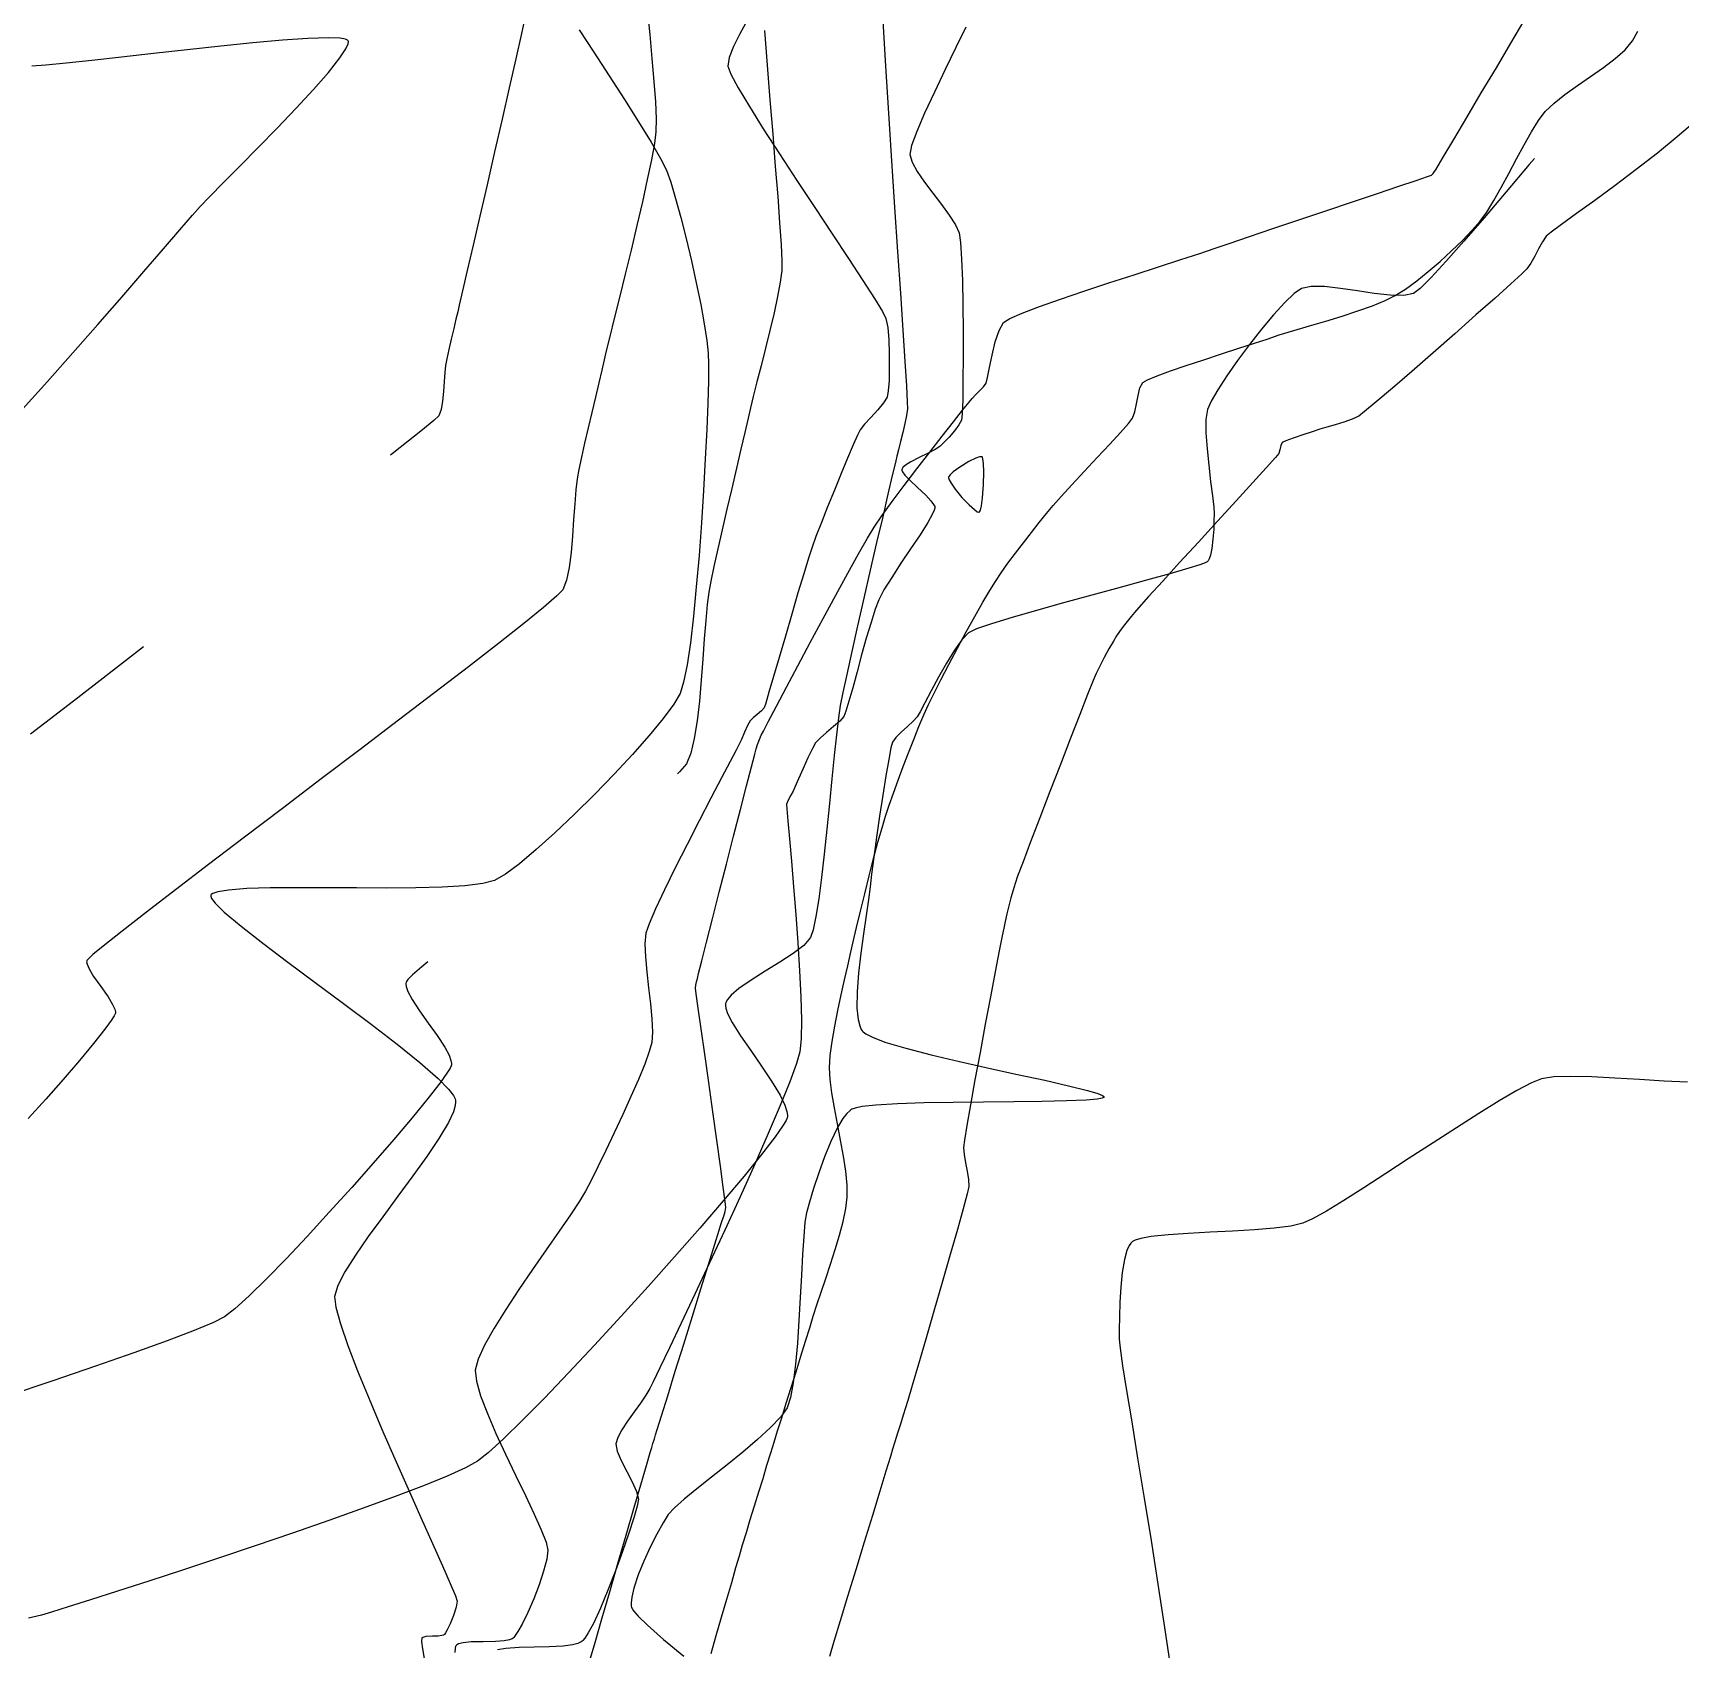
# Model space of a CAD drawing. Header units: metres. Extents: x 708868 to 711043, y 5411316 to 5413138.
# Drawn here: x 709140.5 to 709249.4, y 5411655.3 to 5411762.1 of the extents above; entities that cross this region are included whole.
import ezdxf

# ---------------------------------------------------------------- set-up
doc = ezdxf.new("R2010")
doc.units = ezdxf.units.M
for name, color, linetype in [('Rionegro 2010_Contours', 7, 'Continuous'), ('Rionegro 2014_Contours', 7, 'Continuous'), ('Rionegro 2018_Contours', 7, 'Continuous')]:
    doc.layers.add(name, color=color, linetype=linetype)

msp = doc.modelspace()

# ---------------------------------------------------------------- linework, layer by layer
at = {"layer": 'Rionegro 2010_Contours'}
for points in [[(709181.12, 5411763.67, 227), (709181.28, 5411762.04, 227), (709181.43, 5411760.44, 227), (709181.56, 5411758.93, 227), (709181.66, 5411757.59, 227), (709181.71, 5411756.46, 227), (709181.69, 5411755.61, 227), (709181.59, 5411754.82, 227), (709181.39, 5411753.75, 227), (709181.12, 5411752.44, 227), (709180.8, 5411750.97, 227), (709180.43, 5411749.4, 227), (709180.05, 5411747.78, 227), (709179.66, 5411746.18, 227), (709179.28, 5411744.65, 227), (709178.94, 5411743.26, 227), (709178.64, 5411742.07, 227), (709178.41, 5411741.13, 227), (709178.26, 5411740.52, 227), (709178.11, 5411739.84, 227), (709177.91, 5411739.01, 227), (709177.69, 5411738.06, 227), (709177.45, 5411737.05, 227), (709177.21, 5411736.02, 227), (709176.98, 5411735.02, 227), (709176.77, 5411734.09, 227), (709176.6, 5411733.28, 227), (709176.48, 5411732.65, 227), (709176.39, 5411731.92, 227), (709176.32, 5411731.01, 227), (709176.25, 5411729.97, 227), (709176.18, 5411728.87, 227), (709176.09, 5411727.79, 227), (709175.96, 5411726.8, 227), (709175.78, 5411725.95, 227), (709175.54, 5411725.32, 227), (709175.15, 5411724.91, 227), (709174.27, 5411724.16, 227), (709172.96, 5411723.09, 227), (709171.28, 5411721.77, 227), (709169.3, 5411720.23, 227), (709167.08, 5411718.52, 227), (709164.67, 5411716.69, 227), (709162.15, 5411714.77, 227), (709159.57, 5411712.81, 227), (709157, 5411710.86, 227), (709154.5, 5411708.96, 227), (709152.12, 5411707.15, 227), (709149.94, 5411705.48, 227), (709148.01, 5411704, 227), (709146.4, 5411702.75, 227), (709145.16, 5411701.76, 227), (709144.48, 5411701.2, 227), (709144.18, 5411700.93, 227), (709144.08, 5411700.82, 227), (709144.07, 5411700.79, 227), (709144.06, 5411700.72, 227), (709144.09, 5411700.56, 227), (709144.22, 5411700.25, 227), (709144.52, 5411699.76, 227), (709145, 5411699.09, 227), (709145.48, 5411698.4, 227), (709145.78, 5411697.9, 227), (709145.92, 5411697.59, 227), (709145.96, 5411697.41, 227), (709145.96, 5411697.33, 227), (709145.95, 5411697.29, 227), (709145.88, 5411697.15, 227), (709145.69, 5411696.84, 227), (709145.27, 5411696.27, 227), (709144.52, 5411695.32, 227), (709143.58, 5411694.19, 227), (709142.51, 5411692.94, 227), (709141.36, 5411691.65, 227), (709140.19, 5411690.37, 227)], [(709196.69, 5411762.93, 229), (709196.87, 5411759.94, 229), (709197.07, 5411756.83, 229), (709197.27, 5411753.69, 229), (709197.47, 5411750.61, 229), (709197.67, 5411747.66, 229), (709197.85, 5411744.93, 229), (709198.01, 5411742.49, 229), (709198.15, 5411740.42, 229), (709198.25, 5411738.81, 229), (709198.31, 5411737.73, 229), (709198.32, 5411737.28, 229), (709198.26, 5411736.85, 229), (709198.15, 5411736.31, 229), (709198.01, 5411735.71, 229), (709197.85, 5411735.12, 229), (709197.72, 5411734.58, 229), (709197.61, 5411734.16, 229), (709197.52, 5411733.74, 229), (709197.31, 5411732.87, 229), (709197.03, 5411731.65, 229), (709196.68, 5411730.15, 229), (709196.28, 5411728.44, 229), (709195.86, 5411726.62, 229), (709195.43, 5411724.76, 229), (709195.02, 5411722.93, 229), (709194.64, 5411721.23, 229), (709194.31, 5411719.73, 229), (709194.05, 5411718.52, 229), (709193.88, 5411717.67, 229), (709193.76, 5411716.85, 229), (709193.63, 5411715.72, 229), (709193.48, 5411714.36, 229), (709193.33, 5411712.82, 229), (709193.16, 5411711.18, 229), (709192.99, 5411709.5, 229), (709192.82, 5411707.85, 229), (709192.64, 5411706.29, 229), (709192.46, 5411704.89, 229), (709192.27, 5411703.72, 229), (709192.09, 5411702.84, 229), (709191.91, 5411702.32, 229), (709191.47, 5411701.81, 229), (709190.76, 5411701.27, 229), (709189.88, 5411700.69, 229), (709188.92, 5411700.1, 229), (709187.99, 5411699.51, 229), (709187.17, 5411698.95, 229), (709186.67, 5411698.52, 229), (709186.42, 5411698.22, 229), (709186.32, 5411698.03, 229), (709186.3, 5411697.95, 229), (709186.29, 5411697.86, 229), (709186.31, 5411697.66, 229), (709186.43, 5411697.3, 229), (709186.73, 5411696.7, 229), (709187.29, 5411695.83, 229), (709187.96, 5411694.85, 229), (709188.67, 5411693.83, 229), (709189.34, 5411692.83, 229), (709189.91, 5411691.9, 229), (709190.22, 5411691.25, 229), (709190.35, 5411690.83, 229), (709190.38, 5411690.59, 229), (709190.38, 5411690.48, 229), (709190.36, 5411690.41, 229), (709190.29, 5411690.23, 229), (709190.06, 5411689.85, 229), (709189.57, 5411689.14, 229), (709188.67, 5411687.98, 229), (709187.52, 5411686.55, 229), (709186.14, 5411684.92, 229), (709184.6, 5411683.12, 229), (709182.93, 5411681.22, 229), (709181.18, 5411679.26, 229), (709179.4, 5411677.29, 229), (709177.63, 5411675.37, 229), (709175.92, 5411673.55, 229), (709174.32, 5411671.88, 229), (709172.87, 5411670.41, 229), (709171.61, 5411669.18, 229), (709170.6, 5411668.26, 229), (709169.89, 5411667.7, 229), (709169.1, 5411667.26, 229), (709167.89, 5411666.72, 229), (709166.32, 5411666.08, 229), (709164.45, 5411665.36, 229), (709162.34, 5411664.59, 229), (709160.06, 5411663.78, 229), (709157.66, 5411662.94, 229), (709155.21, 5411662.11, 229), (709152.77, 5411661.29, 229), (709150.4, 5411660.5, 229), (709148.16, 5411659.77, 229), (709146.11, 5411659.11, 229), (709144.32, 5411658.53, 229), (709142.84, 5411658.07, 229), (709141.74, 5411657.72, 229), (709141.08, 5411657.53, 229), (709140.22, 5411657.33, 229)], [(709173.1, 5411763.43, 226), (709172.81, 5411762.1, 226), (709172.43, 5411760.43, 226), (709172, 5411758.51, 226), (709171.52, 5411756.43, 226), (709171.03, 5411754.27, 226), (709170.53, 5411752.1, 226), (709170.05, 5411750.02, 226), (709169.6, 5411748.1, 226), (709169.22, 5411746.42, 226), (709168.9, 5411745.08, 226), (709168.69, 5411744.14, 226), (709168.59, 5411743.7, 226), (709168.47, 5411743.21, 226), (709168.33, 5411742.59, 226), (709168.16, 5411741.89, 226), (709168.01, 5411741.21, 226), (709167.87, 5411740.6, 226), (709167.78, 5411740.14, 226), (709167.73, 5411739.68, 226), (709167.69, 5411739.09, 226), (709167.65, 5411738.43, 226), (709167.59, 5411737.79, 226), (709167.49, 5411737.23, 226), (709167.35, 5411736.82, 226), (709167.02, 5411736.52, 226), (709166.14, 5411735.81, 226), (709164.79, 5411734.73, 226), (709164.14, 5411734.22, 226)], [(709188.87, 5411762.3, 228), (709189.05, 5411760.01, 228), (709189.23, 5411757.71, 228), (709189.41, 5411755.45, 228), (709189.58, 5411753.3, 228), (709189.74, 5411751.32, 228), (709189.87, 5411749.58, 228), (709189.96, 5411748.15, 228), (709190.01, 5411747.08, 228), (709190.01, 5411746.44, 228), (709189.91, 5411745.67, 228), (709189.73, 5411744.71, 228), (709189.5, 5411743.63, 228), (709189.22, 5411742.47, 228), (709188.93, 5411741.29, 228), (709188.64, 5411740.13, 228), (709188.36, 5411739.06, 228), (709188.12, 5411738.11, 228), (709187.94, 5411737.34, 228), (709187.78, 5411736.66, 228), (709187.56, 5411735.73, 228), (709187.3, 5411734.61, 228), (709187.01, 5411733.36, 228), (709186.7, 5411732.02, 228), (709186.38, 5411730.65, 228), (709186.07, 5411729.29, 228), (709185.78, 5411728.02, 228), (709185.53, 5411726.87, 228), (709185.32, 5411725.9, 228), (709185.18, 5411725.16, 228), (709185.07, 5411724.35, 228), (709184.98, 5411723.3, 228), (709184.89, 5411722.07, 228), (709184.8, 5411720.73, 228), (709184.69, 5411719.34, 228), (709184.57, 5411717.95, 228), (709184.42, 5411716.65, 228), (709184.23, 5411715.48, 228), (709184, 5411714.52, 228), (709183.72, 5411713.82, 228), (709183.26, 5411713.29, 228), (709183.12, 5411713.16, 228)], [(709147.82, 5411721.54, 226), (709146.63, 5411720.62, 226), (709143.47, 5411718.18, 226), (709140.35, 5411715.77, 226)], [(709166.62, 5411700.72, 228), (709166.22, 5411700.4, 228), (709165.59, 5411699.86, 228), (709165.3, 5411699.56, 228), (709165.2, 5411699.42, 228), (709165.18, 5411699.37, 228), (709165.17, 5411699.29, 228), (709165.19, 5411699.1, 228), (709165.3, 5411698.77, 228), (709165.58, 5411698.24, 228), (709166.07, 5411697.48, 228), (709166.64, 5411696.67, 228), (709167.22, 5411695.86, 228), (709167.73, 5411695.09, 228), (709168.02, 5411694.54, 228), (709168.14, 5411694.19, 228), (709168.17, 5411693.99, 228), (709168.17, 5411693.91, 228), (709168.16, 5411693.85, 228), (709168.09, 5411693.69, 228), (709167.88, 5411693.35, 228), (709167.43, 5411692.72, 228), (709166.62, 5411691.68, 228), (709165.58, 5411690.41, 228), (709164.37, 5411688.97, 228), (709163.01, 5411687.41, 228), (709161.58, 5411685.79, 228), (709160.1, 5411684.16, 228), (709158.64, 5411682.57, 228), (709157.24, 5411681.09, 228), (709155.94, 5411679.76, 228), (709154.8, 5411678.64, 228), (709153.86, 5411677.78, 228), (709153.18, 5411677.24, 228), (709152.45, 5411676.87, 228), (709151.16, 5411676.34, 228), (709149.38, 5411675.67, 228), (709147.18, 5411674.87, 228), (709144.64, 5411673.99, 228), (709141.82, 5411673.02, 228), (709138.81, 5411672, 228)]]:
    msp.add_polyline3d(points, dxfattribs=at)
at = {"layer": 'Rionegro 2014_Contours'}
for points in [[(709187.72, 5411762.96, 227), (709187.23, 5411762.08, 227), (709186.82, 5411761.24, 227), (709186.54, 5411760.51, 227), (709186.45, 5411759.93, 227), (709186.64, 5411759.41, 227), (709187.13, 5411758.5, 227), (709187.87, 5411757.27, 227), (709188.79, 5411755.79, 227), (709189.86, 5411754.14, 227), (709191.01, 5411752.39, 227), (709192.19, 5411750.6, 227), (709193.34, 5411748.86, 227), (709194.42, 5411747.23, 227), (709195.37, 5411745.78, 227), (709196.14, 5411744.59, 227), (709196.67, 5411743.72, 227), (709196.9, 5411743.25, 227), (709197.02, 5411742.66, 227), (709197.09, 5411741.85, 227), (709197.12, 5411740.94, 227), (709197.12, 5411740, 227), (709197.1, 5411739.15, 227), (709197.04, 5411738.47, 227), (709196.97, 5411738.06, 227), (709196.74, 5411737.68, 227), (709196.35, 5411737.21, 227), (709195.9, 5411736.72, 227), (709195.48, 5411736.27, 227), (709195.19, 5411735.89, 227), (709195.02, 5411735.54, 227), (709194.73, 5411734.9, 227), (709194.36, 5411734.03, 227), (709193.94, 5411733.01, 227), (709193.49, 5411731.91, 227), (709193.04, 5411730.8, 227), (709192.63, 5411729.76, 227), (709192.27, 5411728.84, 227), (709192.01, 5411728.13, 227), (709191.77, 5411727.41, 227), (709191.46, 5411726.38, 227), (709191.08, 5411725.11, 227), (709190.67, 5411723.7, 227), (709190.25, 5411722.25, 227), (709189.84, 5411720.85, 227), (709189.47, 5411719.58, 227), (709189.16, 5411718.54, 227), (709188.95, 5411717.82, 227), (709188.84, 5411717.51, 227), (709188.66, 5411717.31, 227), (709188.38, 5411717.08, 227), (709188.11, 5411716.85, 227), (709187.91, 5411716.65, 227), (709187.75, 5411716.35, 227), (709187.54, 5411715.9, 227), (709187.34, 5411715.42, 227), (709187.17, 5411715.06, 227), (709187, 5411714.72, 227), (709186.6, 5411713.97, 227), (709186.03, 5411712.88, 227), (709185.33, 5411711.55, 227), (709184.55, 5411710.05, 227), (709183.75, 5411708.48, 227), (709182.97, 5411706.93, 227), (709182.26, 5411705.48, 227), (709181.66, 5411704.22, 227), (709181.24, 5411703.23, 227), (709181.03, 5411702.61, 227), (709180.96, 5411701.92, 227), (709181, 5411701.05, 227), (709181.09, 5411700.06, 227), (709181.21, 5411699, 227), (709181.33, 5411697.94, 227), (709181.43, 5411696.95, 227), (709181.47, 5411696.07, 227), (709181.41, 5411695.39, 227), (709181.25, 5411694.79, 227), (709180.95, 5411693.96, 227), (709180.54, 5411692.95, 227), (709180.04, 5411691.82, 227), (709179.5, 5411690.62, 227), (709178.94, 5411689.41, 227), (709178.38, 5411688.24, 227), (709177.86, 5411687.17, 227), (709177.4, 5411686.26, 227), (709177.04, 5411685.56, 227), (709176.64, 5411684.89, 227), (709176.04, 5411683.99, 227), (709175.29, 5411682.91, 227), (709174.44, 5411681.69, 227), (709173.54, 5411680.38, 227), (709172.63, 5411679.05, 227), (709171.76, 5411677.74, 227), (709170.99, 5411676.5, 227), (709170.37, 5411675.38, 227), (709169.94, 5411674.44, 227), (709169.75, 5411673.73, 227), (709169.82, 5411673, 227), (709170.1, 5411672.02, 227), (709170.55, 5411670.85, 227), (709171.11, 5411669.54, 227), (709171.75, 5411668.16, 227), (709172.41, 5411666.77, 227), (709173.06, 5411665.43, 227), (709173.64, 5411664.21, 227), (709174.11, 5411663.16, 227), (709174.43, 5411662.34, 227), (709174.55, 5411661.82, 227), (709174.47, 5411661.22, 227), (709174.27, 5411660.44, 227), (709173.97, 5411659.54, 227), (709173.61, 5411658.6, 227), (709173.23, 5411657.71, 227), (709172.85, 5411656.93, 227), (709172.57, 5411656.44, 227), (709172.39, 5411656.17, 227), (709172.29, 5411656.05, 227), (709172.25, 5411656.01, 227), (709172.18, 5411655.97, 227), (709172.01, 5411655.9, 227), (709171.67, 5411655.83, 227), (709171.09, 5411655.79, 227), (709170.28, 5411655.77, 227), (709169.48, 5411655.75, 227), (709168.95, 5411655.7, 227), (709168.64, 5411655.62, 227), (709168.51, 5411655.55, 227), (709168.46, 5411655.5, 227), (709168.44, 5411655.46, 227), (709168.41, 5411655.34, 227), (709168.4, 5411655.05, 227)], [(709139.82, 5411737.27, 226), (709141.47, 5411739.1, 226), (709143.15, 5411740.98, 226), (709144.8, 5411742.86, 226), (709146.39, 5411744.67, 226), (709147.85, 5411746.37, 226), (709149.15, 5411747.87, 226), (709150.23, 5411749.13, 226), (709151.06, 5411750.08, 226), (709151.57, 5411750.67, 226), (709152.2, 5411751.32, 226), (709153.09, 5411752.23, 226), (709154.18, 5411753.33, 226), (709155.39, 5411754.56, 226), (709156.65, 5411755.85, 226), (709157.89, 5411757.15, 226), (709159.05, 5411758.4, 226), (709160.04, 5411759.53, 226), (709160.8, 5411760.49, 226), (709161.2, 5411761.08, 226), (709161.34, 5411761.41, 226), (709161.36, 5411761.57, 226), (709161.35, 5411761.62, 226), (709161.31, 5411761.66, 226), (709161.18, 5411761.73, 226), (709160.81, 5411761.79, 226), (709160.04, 5411761.82, 226), (709158.69, 5411761.78, 226), (709157, 5411761.66, 226), (709155.04, 5411761.49, 226), (709152.92, 5411761.27, 226), (709150.7, 5411761.03, 226), (709148.49, 5411760.78, 226), (709146.36, 5411760.53, 226), (709144.4, 5411760.31, 226), (709142.71, 5411760.13, 226), (709141.36, 5411760, 226), (709140.44, 5411759.94, 226)], [(709176.61, 5411762.34, 226), (709177.58, 5411760.87, 226), (709178.6, 5411759.31, 226), (709179.61, 5411757.74, 226), (709180.55, 5411756.25, 226), (709181.37, 5411754.92, 226), (709182, 5411753.83, 226), (709182.38, 5411753.06, 226), (709182.67, 5411752.27, 226), (709182.99, 5411751.2, 226), (709183.34, 5411749.94, 226), (709183.69, 5411748.55, 226), (709184.04, 5411747.08, 226), (709184.36, 5411745.61, 226), (709184.65, 5411744.19, 226), (709184.89, 5411742.91, 226), (709185.06, 5411741.81, 226), (709185.15, 5411740.97, 226), (709185.17, 5411740.24, 226), (709185.16, 5411739.12, 226), (709185.12, 5411737.65, 226), (709185.05, 5411735.91, 226), (709184.95, 5411733.97, 226), (709184.84, 5411731.89, 226), (709184.7, 5411729.74, 226), (709184.54, 5411727.59, 226), (709184.36, 5411725.51, 226), (709184.17, 5411723.57, 226), (709183.97, 5411721.82, 226), (709183.75, 5411720.35, 226), (709183.52, 5411719.21, 226), (709183.29, 5411718.47, 226), (709182.87, 5411717.75, 226), (709182.17, 5411716.8, 226), (709181.25, 5411715.69, 226), (709180.15, 5411714.44, 226), (709178.93, 5411713.13, 226), (709177.64, 5411711.79, 226), (709176.31, 5411710.48, 226), (709175.01, 5411709.25, 226), (709173.78, 5411708.14, 226), (709172.68, 5411707.21, 226), (709171.74, 5411706.52, 226), (709171.02, 5411706.09, 226), (709170.25, 5411705.89, 226), (709169.07, 5411705.75, 226), (709167.56, 5411705.66, 226), (709165.81, 5411705.62, 226), (709163.9, 5411705.6, 226), (709161.9, 5411705.61, 226), (709159.89, 5411705.62, 226), (709157.97, 5411705.62, 226), (709156.2, 5411705.61, 226), (709154.66, 5411705.56, 226), (709153.44, 5411705.47, 226), (709152.74, 5411705.36, 226), (709152.41, 5411705.25, 226), (709152.29, 5411705.17, 226), (709152.27, 5411705.12, 226), (709152.26, 5411705.06, 226), (709152.32, 5411704.91, 226), (709152.56, 5411704.59, 226), (709153.16, 5411704.01, 226), (709154.27, 5411703.08, 226), (709155.7, 5411701.96, 226), (709157.36, 5411700.7, 226), (709159.17, 5411699.36, 226), (709161.03, 5411697.97, 226), (709162.87, 5411696.59, 226), (709164.58, 5411695.28, 226), (709166.08, 5411694.06, 226), (709167.29, 5411693.01, 226), (709167.97, 5411692.31, 226), (709168.3, 5411691.89, 226), (709168.42, 5411691.67, 226), (709168.44, 5411691.57, 226), (709168.45, 5411691.47, 226), (709168.43, 5411691.23, 226), (709168.3, 5411690.8, 226), (709167.97, 5411690.1, 226), (709167.35, 5411689.05, 226), (709166.55, 5411687.86, 226), (709165.63, 5411686.57, 226), (709164.64, 5411685.23, 226), (709163.64, 5411683.87, 226), (709162.68, 5411682.56, 226), (709161.83, 5411681.33, 226), (709161.13, 5411680.23, 226), (709160.66, 5411679.31, 226), (709160.45, 5411678.6, 226), (709160.53, 5411677.89, 226), (709160.84, 5411676.78, 226), (709161.33, 5411675.36, 226), (709161.97, 5411673.68, 226), (709162.73, 5411671.83, 226), (709163.56, 5411669.86, 226), (709164.43, 5411667.85, 226), (709165.31, 5411665.87, 226), (709166.15, 5411663.98, 226), (709166.92, 5411662.27, 226), (709167.58, 5411660.79, 226), (709168.1, 5411659.61, 226), (709168.44, 5411658.81, 226), (709168.56, 5411658.46, 226), (709168.49, 5411658.06, 226), (709168.32, 5411657.51, 226), (709168.09, 5411656.95, 226), (709167.9, 5411656.56, 226), (709167.78, 5411656.35, 226), (709167.71, 5411656.25, 226), (709167.68, 5411656.23, 226), (709167.64, 5411656.2, 226), (709167.53, 5411656.17, 226), (709167.3, 5411656.14, 226), (709166.92, 5411656.13, 226), (709166.48, 5411656.12, 226), (709166.22, 5411656.03, 226), (709166.2, 5411655.78, 226), (709166.26, 5411655.29, 226), (709166.37, 5411654.66, 226)], [(709202.18, 5411762.53, 228), (709201.52, 5411761.17, 228), (709200.81, 5411759.71, 228), (709200.1, 5411758.23, 228), (709199.45, 5411756.84, 228), (709198.93, 5411755.63, 228), (709198.58, 5411754.69, 228), (709198.47, 5411754.11, 228), (709198.62, 5411753.6, 228), (709198.97, 5411752.97, 228), (709199.44, 5411752.27, 228), (709200, 5411751.54, 228), (709200.56, 5411750.8, 228), (709201.08, 5411750.09, 228), (709201.49, 5411749.45, 228), (709201.73, 5411748.92, 228), (709201.83, 5411748.28, 228), (709201.9, 5411747.19, 228), (709201.96, 5411745.77, 228), (709201.99, 5411744.15, 228), (709202.01, 5411742.42, 228), (709202.01, 5411740.73, 228), (709201.99, 5411739.17, 228), (709201.97, 5411737.88, 228), (709201.93, 5411736.96, 228), (709201.89, 5411736.54, 228), (709201.71, 5411736.22, 228), (709201.42, 5411735.83, 228), (709201.08, 5411735.42, 228), (709200.73, 5411735.06, 228), (709200.46, 5411734.79, 228), (709200.14, 5411734.59, 228), (709199.65, 5411734.34, 228), (709199.09, 5411734.06, 228), (709198.54, 5411733.77, 228), (709198.2, 5411733.55, 228), (709198.02, 5411733.4, 228), (709197.96, 5411733.31, 228), (709197.95, 5411733.26, 228), (709197.95, 5411733.22, 228), (709197.99, 5411733.11, 228), (709198.15, 5411732.9, 228), (709198.47, 5411732.56, 228), (709198.99, 5411732.08, 228), (709199.53, 5411731.58, 228), (709199.87, 5411731.21, 228), (709200.05, 5411730.97, 228), (709200.12, 5411730.83, 228), (709200.13, 5411730.77, 228), (709200.13, 5411730.72, 228), (709200.09, 5411730.58, 228), (709199.96, 5411730.29, 228), (709199.66, 5411729.77, 228), (709199.15, 5411728.95, 228), (709198.53, 5411728.03, 228), (709197.89, 5411727.07, 228), (709197.28, 5411726.14, 228), (709196.76, 5411725.31, 228), (709196.42, 5411724.66, 228), (709196.18, 5411724.03, 228), (709195.91, 5411723.16, 228), (709195.6, 5411722.13, 228), (709195.29, 5411721.01, 228), (709194.99, 5411719.89, 228), (709194.7, 5411718.84, 228), (709194.45, 5411717.95, 228), (709194.25, 5411717.29, 228), (709194.12, 5411716.95, 228), (709193.85, 5411716.64, 228), (709193.43, 5411716.27, 228), (709192.97, 5411715.89, 228), (709192.55, 5411715.52, 228), (709192.25, 5411715.21, 228), (709192.04, 5411714.83, 228), (709191.74, 5411714.22, 228), (709191.42, 5411713.51, 228), (709191.12, 5411712.83, 228), (709190.88, 5411712.28, 228), (709190.76, 5411712.01, 228), (709190.62, 5411711.74, 228), (709190.44, 5411711.41, 228), (709190.33, 5411711.14, 228), (709190.35, 5411710.83, 228), (709190.42, 5411710.04, 228), (709190.52, 5411708.86, 228), (709190.65, 5411707.38, 228), (709190.79, 5411705.68, 228), (709190.94, 5411703.85, 228), (709191.07, 5411701.97, 228), (709191.19, 5411700.12, 228), (709191.27, 5411698.4, 228), (709191.31, 5411696.87, 228), (709191.3, 5411695.64, 228), (709191.21, 5411694.78, 228), (709190.99, 5411693.99, 228), (709190.54, 5411692.78, 228), (709189.9, 5411691.22, 228), (709189.12, 5411689.38, 228), (709188.22, 5411687.35, 228), (709187.25, 5411685.19, 228), (709186.24, 5411682.99, 228), (709185.24, 5411680.81, 228), (709184.27, 5411678.74, 228), (709183.37, 5411676.84, 228), (709182.59, 5411675.19, 228), (709181.96, 5411673.87, 228), (709181.51, 5411672.95, 228), (709181.29, 5411672.51, 228), (709181.03, 5411672.08, 228), (709180.67, 5411671.55, 228), (709180.25, 5411670.96, 228), (709179.82, 5411670.36, 228), (709179.44, 5411669.78, 228), (709179.17, 5411669.26, 228), (709179.05, 5411668.86, 228), (709179.13, 5411668.37, 228), (709179.4, 5411667.74, 228), (709179.76, 5411667.03, 228), (709180.13, 5411666.33, 228), (709180.41, 5411665.69, 228), (709180.53, 5411665.19, 228), (709180.45, 5411664.74, 228), (709180.23, 5411663.97, 228), (709179.9, 5411662.94, 228), (709179.49, 5411661.74, 228), (709179.02, 5411660.46, 228), (709178.52, 5411659.18, 228), (709178.03, 5411657.99, 228), (709177.56, 5411656.98, 228), (709177.22, 5411656.35, 228), (709177, 5411656, 228), (709176.87, 5411655.85, 228), (709176.81, 5411655.8, 228), (709176.74, 5411655.75, 228), (709176.54, 5411655.66, 228), (709176.17, 5411655.56, 228), (709175.55, 5411655.47, 228), (709174.63, 5411655.42, 228), (709173.64, 5411655.41, 228), (709172.66, 5411655.38, 228), (709171.78, 5411655.33, 228), (709171.22, 5411655.24, 228)], [(709239.76, 5411753.84, 229), (709239.42, 5411753.44, 229), (709237.9, 5411751.63, 229), (709236.44, 5411749.91, 229), (709235.09, 5411748.36, 229), (709233.91, 5411747.02, 229), (709232.93, 5411745.96, 229), (709232.2, 5411745.24, 229), (709231.77, 5411744.91, 229), (709231.12, 5411744.78, 229), (709230.23, 5411744.8, 229), (709229.18, 5411744.92, 229), (709228.06, 5411745.09, 229), (709226.94, 5411745.25, 229), (709225.89, 5411745.37, 229), (709225.01, 5411745.38, 229), (709224.37, 5411745.25, 229), (709223.89, 5411744.91, 229), (709223.26, 5411744.31, 229), (709222.52, 5411743.51, 229), (709221.73, 5411742.56, 229), (709220.92, 5411741.53, 229), (709220.14, 5411740.48, 229), (709219.43, 5411739.47, 229), (709218.84, 5411738.55, 229), (709218.39, 5411737.79, 229), (709218.15, 5411737.25, 229), (709218.05, 5411736.59, 229), (709218.05, 5411735.69, 229), (709218.12, 5411734.65, 229), (709218.23, 5411733.55, 229), (709218.36, 5411732.48, 229), (709218.48, 5411731.53, 229), (709218.57, 5411730.79, 229), (709218.6, 5411730.35, 229), (709218.58, 5411729.9, 229), (709218.56, 5411729.32, 229), (709218.51, 5411728.67, 229), (709218.43, 5411728.05, 229), (709218.34, 5411727.62, 229), (709218.26, 5411727.37, 229), (709218.19, 5411727.24, 229), (709218.15, 5411727.19, 229), (709218.12, 5411727.16, 229), (709217.99, 5411727.1, 229), (709217.64, 5411726.97, 229), (709216.92, 5411726.74, 229), (709215.67, 5411726.37, 229), (709214.12, 5411725.95, 229), (709212.37, 5411725.47, 229), (709210.51, 5411724.97, 229), (709208.64, 5411724.46, 229), (709206.85, 5411723.96, 229), (709205.23, 5411723.49, 229), (709203.88, 5411723.08, 229), (709202.89, 5411722.73, 229), (709202.36, 5411722.47, 229), (709201.92, 5411722.02, 229), (709201.43, 5411721.32, 229), (709200.9, 5411720.47, 229), (709200.38, 5411719.55, 229), (709199.89, 5411718.65, 229), (709199.47, 5411717.85, 229), (709199.15, 5411717.25, 229), (709198.96, 5411716.93, 229), (709198.69, 5411716.64, 229), (709198.32, 5411716.29, 229), (709197.91, 5411715.91, 229), (709197.56, 5411715.55, 229), (709197.34, 5411715.24, 229), (709197.23, 5411714.86, 229), (709197.08, 5411714.09, 229), (709196.9, 5411713.01, 229), (709196.7, 5411711.74, 229), (709196.48, 5411710.35, 229), (709196.28, 5411708.96, 229), (709196.1, 5411707.65, 229), (709195.95, 5411706.52, 229), (709195.85, 5411705.67, 229), (709195.74, 5411704.85, 229), (709195.59, 5411703.79, 229), (709195.41, 5411702.58, 229), (709195.23, 5411701.29, 229), (709195.08, 5411699.98, 229), (709194.99, 5411698.75, 229), (709194.98, 5411697.65, 229), (709195.05, 5411696.91, 229), (709195.16, 5411696.48, 229), (709195.26, 5411696.25, 229), (709195.32, 5411696.16, 229), (709195.38, 5411696.09, 229), (709195.56, 5411695.95, 229), (709196, 5411695.73, 229), (709196.83, 5411695.42, 229), (709198.22, 5411695.01, 229), (709199.89, 5411694.57, 229), (709201.75, 5411694.13, 229), (709203.69, 5411693.7, 229), (709205.6, 5411693.28, 229), (709207.4, 5411692.89, 229), (709208.97, 5411692.53, 229), (709210.21, 5411692.22, 229), (709210.9, 5411692.01, 229), (709211.21, 5411691.89, 229), (709211.3, 5411691.82, 229), (709211.31, 5411691.79, 229), (709211.29, 5411691.76, 229), (709211.19, 5411691.71, 229), (709210.86, 5411691.65, 229), (709210.13, 5411691.58, 229), (709208.83, 5411691.53, 229), (709207.2, 5411691.49, 229), (709205.34, 5411691.47, 229), (709203.35, 5411691.45, 229), (709201.34, 5411691.43, 229), (709199.42, 5411691.39, 229), (709197.67, 5411691.33, 229), (709196.22, 5411691.24, 229), (709195.33, 5411691.15, 229), (709194.86, 5411691.05, 229), (709194.65, 5411690.98, 229), (709194.58, 5411690.94, 229), (709194.5, 5411690.88, 229), (709194.32, 5411690.7, 229), (709194.05, 5411690.36, 229), (709193.7, 5411689.76, 229), (709193.26, 5411688.85, 229), (709192.84, 5411687.83, 229), (709192.45, 5411686.77, 229), (709192.11, 5411685.74, 229), (709191.84, 5411684.84, 229), (709191.64, 5411684.13, 229), (709191.54, 5411683.51, 229), (709191.46, 5411682.57, 229), (709191.38, 5411681.38, 229), (709191.31, 5411680.01, 229), (709191.23, 5411678.53, 229), (709191.14, 5411677.01, 229), (709191.04, 5411675.51, 229), (709190.92, 5411674.12, 229), (709190.77, 5411672.89, 229), (709190.58, 5411671.91, 229), (709190.36, 5411671.24, 229), (709189.94, 5411670.64, 229), (709189.27, 5411669.93, 229), (709188.41, 5411669.14, 229), (709187.44, 5411668.31, 229), (709186.4, 5411667.47, 229), (709185.36, 5411666.65, 229), (709184.4, 5411665.88, 229), (709183.56, 5411665.19, 229), (709182.91, 5411664.61, 229), (709182.51, 5411664.17, 229), (709182.16, 5411663.62, 229), (709181.75, 5411662.88, 229), (709181.31, 5411662.03, 229), (709180.89, 5411661.1, 229), (709180.52, 5411660.18, 229), (709180.23, 5411659.32, 229), (709180.09, 5411658.72, 229), (709180.06, 5411658.34, 229), (709180.06, 5411658.12, 229), (709180.08, 5411658.03, 229), (709180.11, 5411657.97, 229), (709180.21, 5411657.8, 229), (709180.51, 5411657.46, 229), (709181.13, 5411656.86, 229), (709182.2, 5411655.92, 229), (709183.54, 5411654.81, 229)], [(709201.04, 5411732.76, 229), (709201.04, 5411732.72, 229), (709201.08, 5411732.6, 229), (709201.2, 5411732.37, 229), (709201.48, 5411731.98, 229), (709201.92, 5411731.43, 229), (709202.4, 5411730.93, 229), (709202.74, 5411730.62, 229), (709202.93, 5411730.48, 229), (709203.03, 5411730.45, 229), (709203.06, 5411730.45, 229), (709203.09, 5411730.47, 229), (709203.14, 5411730.58, 229), (709203.21, 5411730.86, 229), (709203.28, 5411731.41, 229), (709203.35, 5411732.26, 229), (709203.37, 5411733.12, 229), (709203.34, 5411733.68, 229), (709203.31, 5411733.97, 229), (709203.27, 5411734.08, 229), (709203.25, 5411734.1, 229), (709203.21, 5411734.12, 229), (709203.09, 5411734.1, 229), (709202.84, 5411734.02, 229), (709202.38, 5411733.8, 229), (709201.77, 5411733.43, 229), (709201.35, 5411733.13, 229), (709201.14, 5411732.92, 229), (709201.06, 5411732.81, 229), (709201.04, 5411732.76, 229)], [(709249.88, 5411692.77, 230), (709248.33, 5411692.84, 230), (709246.7, 5411692.94, 230), (709245.08, 5411693.04, 230), (709243.55, 5411693.12, 230), (709242.18, 5411693.15, 230), (709241.05, 5411693.12, 230), (709240.24, 5411692.99, 230), (709239.56, 5411692.71, 230), (709238.61, 5411692.21, 230), (709237.43, 5411691.52, 230), (709236.08, 5411690.69, 230), (709234.61, 5411689.75, 230), (709233.06, 5411688.75, 230), (709231.49, 5411687.73, 230), (709229.95, 5411686.72, 230), (709228.49, 5411685.78, 230), (709227.16, 5411684.94, 230), (709226.01, 5411684.24, 230), (709225.09, 5411683.73, 230), (709224.45, 5411683.44, 230), (709223.65, 5411683.25, 230), (709222.56, 5411683.12, 230), (709221.25, 5411683.01, 230), (709219.81, 5411682.92, 230), (709218.32, 5411682.85, 230), (709216.87, 5411682.77, 230), (709215.55, 5411682.68, 230), (709214.43, 5411682.56, 230), (709213.74, 5411682.43, 230), (709213.37, 5411682.32, 230), (709213.2, 5411682.24, 230), (709213.14, 5411682.19, 230), (709213.08, 5411682.13, 230), (709212.97, 5411681.96, 230), (709212.83, 5411681.63, 230), (709212.67, 5411681.05, 230), (709212.52, 5411680.19, 230), (709212.42, 5411679.22, 230), (709212.36, 5411678.22, 230), (709212.33, 5411677.26, 230), (709212.31, 5411676.42, 230), (709212.31, 5411675.77, 230), (709212.37, 5411675.18, 230), (709212.54, 5411674.02, 230), (709212.8, 5411672.37, 230), (709213.14, 5411670.3, 230), (709213.53, 5411667.9, 230), (709213.97, 5411665.26, 230), (709214.42, 5411662.46, 230), (709214.88, 5411659.58, 230), (709215.32, 5411656.7, 230), (709215.73, 5411653.91, 230)]]:
    msp.add_polyline3d(points, dxfattribs=at)
at = {"layer": 'Rionegro 2018_Contours'}
for points in [[(709177.3, 5411654.45, 227), (709177.67, 5411655.71, 227), (709178.12, 5411657.28, 227), (709178.64, 5411659.06, 227), (709179.18, 5411660.93, 227), (709179.73, 5411662.81, 227), (709180.24, 5411664.58, 227), (709180.7, 5411666.15, 227), (709181.06, 5411667.41, 227), (709181.31, 5411668.27, 227), (709181.41, 5411668.61, 227), (709181.49, 5411668.88, 227), (709181.59, 5411669.18, 227), (709181.67, 5411669.44, 227), (709181.78, 5411669.81, 227), (709182.06, 5411670.71, 227), (709182.47, 5411672.03, 227), (709182.97, 5411673.65, 227), (709183.53, 5411675.44, 227), (709184.11, 5411677.3, 227), (709184.67, 5411679.1, 227), (709185.17, 5411680.72, 227), (709185.59, 5411682.05, 227), (709185.87, 5411682.97, 227), (709185.99, 5411683.35, 227), (709186.07, 5411683.61, 227), (709186.18, 5411683.91, 227), (709186.26, 5411684.21, 227), (709186.31, 5411684.47, 227), (709186.27, 5411684.87, 227), (709186.14, 5411685.83, 227), (709185.95, 5411687.22, 227), (709185.72, 5411688.92, 227), (709185.45, 5411690.8, 227), (709185.18, 5411692.74, 227), (709184.92, 5411694.61, 227), (709184.68, 5411696.29, 227), (709184.49, 5411697.66, 227), (709184.36, 5411698.6, 227), (709184.31, 5411698.97, 227), (709184.34, 5411699.17, 227), (709184.38, 5411699.4, 227), (709184.43, 5411699.61, 227), (709184.51, 5411699.94, 227), (709184.72, 5411700.78, 227), (709185.04, 5411702.02, 227), (709185.44, 5411703.57, 227), (709185.88, 5411705.33, 227), (709186.36, 5411707.18, 227), (709186.83, 5411709.04, 227), (709187.28, 5411710.8, 227), (709187.68, 5411712.36, 227), (709188, 5411713.61, 227), (709188.22, 5411714.46, 227), (709188.31, 5411714.81, 227), (709188.41, 5411715.1, 227), (709188.53, 5411715.42, 227), (709188.65, 5411715.7, 227), (709188.8, 5411715.97, 227), (709189.14, 5411716.64, 227), (709189.66, 5411717.63, 227), (709190.32, 5411718.88, 227), (709191.08, 5411720.3, 227), (709191.89, 5411721.84, 227), (709192.74, 5411723.42, 227), (709193.58, 5411724.97, 227), (709194.37, 5411726.42, 227), (709195.08, 5411727.7, 227), (709195.67, 5411728.73, 227), (709196.12, 5411729.46, 227), (709196.63, 5411730.22, 227), (709197.31, 5411731.16, 227), (709198.09, 5411732.21, 227), (709198.94, 5411733.32, 227), (709199.8, 5411734.43, 227), (709200.62, 5411735.48, 227), (709201.36, 5411736.42, 227), (709201.96, 5411737.19, 227), (709202.39, 5411737.72, 227), (709202.59, 5411737.97, 227), (709202.81, 5411738.2, 227), (709203.08, 5411738.47, 227), (709203.34, 5411738.74, 227), (709203.52, 5411738.99, 227), (709203.62, 5411739.35, 227), (709203.75, 5411740.01, 227), (709203.91, 5411740.84, 227), (709204.11, 5411741.71, 227), (709204.37, 5411742.47, 227), (709204.67, 5411743, 227), (709205.09, 5411743.25, 227), (709205.9, 5411743.6, 227), (709207.04, 5411744.04, 227), (709208.43, 5411744.53, 227), (709209.98, 5411745.06, 227), (709211.64, 5411745.61, 227), (709213.3, 5411746.15, 227), (709214.91, 5411746.67, 227), (709216.38, 5411747.15, 227), (709217.64, 5411747.56, 227), (709218.6, 5411747.88, 227), (709219.59, 5411748.22, 227), (709220.92, 5411748.67, 227), (709222.48, 5411749.2, 227), (709224.2, 5411749.78, 227), (709225.98, 5411750.38, 227), (709227.74, 5411750.97, 227), (709229.38, 5411751.53, 227), (709230.81, 5411752.01, 227), (709231.95, 5411752.39, 227), (709232.7, 5411752.64, 227), (709232.97, 5411752.74, 227), (709233.03, 5411752.79, 227), (709233.08, 5411752.84, 227), (709233.26, 5411753.13, 227), (709233.73, 5411753.92, 227), (709234.43, 5411755.09, 227), (709235.29, 5411756.55, 227), (709236.25, 5411758.17, 227), (709237.25, 5411759.84, 227), (709238.21, 5411761.46, 227), (709239.07, 5411762.92, 227)], [(709185.34, 5411654.98, 228), (709185.68, 5411656.17, 228), (709186.03, 5411657.39, 228), (709186.37, 5411658.58, 228), (709186.7, 5411659.69, 228), (709186.98, 5411660.67, 228), (709187.21, 5411661.45, 228), (709187.42, 5411662.17, 228), (709187.67, 5411662.98, 228), (709187.93, 5411663.85, 228), (709188.21, 5411664.75, 228), (709188.49, 5411665.67, 228), (709188.77, 5411666.57, 228), (709189.03, 5411667.44, 228), (709189.28, 5411668.25, 228), (709189.5, 5411668.96, 228), (709189.73, 5411669.71, 228), (709190.01, 5411670.58, 228), (709190.31, 5411671.55, 228), (709190.63, 5411672.57, 228), (709190.96, 5411673.62, 228), (709191.28, 5411674.65, 228), (709191.58, 5411675.63, 228), (709191.86, 5411676.52, 228), (709192.09, 5411677.29, 228), (709192.33, 5411678.04, 228), (709192.61, 5411678.89, 228), (709192.92, 5411679.79, 228), (709193.24, 5411680.74, 228), (709193.55, 5411681.7, 228), (709193.83, 5411682.65, 228), (709194.07, 5411683.56, 228), (709194.25, 5411684.41, 228), (709194.34, 5411685.17, 228), (709194.34, 5411685.96, 228), (709194.25, 5411686.87, 228), (709194.1, 5411687.88, 228), (709193.9, 5411688.94, 228), (709193.69, 5411690.02, 228), (709193.49, 5411691.07, 228), (709193.31, 5411692.06, 228), (709193.2, 5411692.95, 228), (709193.17, 5411693.71, 228), (709193.22, 5411694.53, 228), (709193.34, 5411695.46, 228), (709193.51, 5411696.46, 228), (709193.71, 5411697.5, 228), (709193.93, 5411698.54, 228), (709194.16, 5411699.53, 228), (709194.37, 5411700.46, 228), (709194.55, 5411701.28, 228), (709194.73, 5411702.05, 228), (709194.95, 5411703, 228), (709195.21, 5411704.07, 228), (709195.49, 5411705.22, 228), (709195.78, 5411706.4, 228), (709196.08, 5411707.55, 228), (709196.37, 5411708.63, 228), (709196.64, 5411709.58, 228), (709196.87, 5411710.35, 228), (709197.11, 5411711.07, 228), (709197.39, 5411711.87, 228), (709197.7, 5411712.73, 228), (709198.03, 5411713.63, 228), (709198.38, 5411714.53, 228), (709198.73, 5411715.42, 228), (709199.08, 5411716.27, 228), (709199.41, 5411717.05, 228), (709199.72, 5411717.74, 228), (709200.08, 5411718.48, 228), (709200.53, 5411719.37, 228), (709201.06, 5411720.38, 228), (709201.62, 5411721.45, 228), (709202.21, 5411722.53, 228), (709202.78, 5411723.56, 228), (709203.31, 5411724.5, 228), (709203.77, 5411725.28, 228), (709204.13, 5411725.87, 228), (709204.51, 5411726.44, 228), (709204.96, 5411727.07, 228), (709205.46, 5411727.74, 228), (709205.98, 5411728.43, 228), (709206.51, 5411729.11, 228), (709207.03, 5411729.76, 228), (709207.52, 5411730.37, 228), (709207.95, 5411730.9, 228), (709208.48, 5411731.49, 228), (709209.18, 5411732.26, 228), (709210, 5411733.14, 228), (709210.86, 5411734.06, 228), (709211.69, 5411734.94, 228), (709212.4, 5411735.71, 228), (709212.93, 5411736.31, 228), (709213.2, 5411736.66, 228), (709213.35, 5411737.08, 228), (709213.46, 5411737.61, 228), (709213.56, 5411738.17, 228), (709213.68, 5411738.67, 228), (709213.88, 5411739.03, 228), (709214.19, 5411739.21, 228), (709214.82, 5411739.47, 228), (709215.7, 5411739.79, 228), (709216.75, 5411740.15, 228), (709217.9, 5411740.53, 228), (709219.08, 5411740.92, 228), (709220.22, 5411741.29, 228), (709221.25, 5411741.62, 228), (709222.09, 5411741.9, 228), (709222.9, 5411742.17, 228), (709223.85, 5411742.46, 228), (709224.89, 5411742.77, 228), (709225.97, 5411743.09, 228), (709227.06, 5411743.42, 228), (709228.1, 5411743.76, 228), (709229.06, 5411744.1, 228), (709229.9, 5411744.44, 228), (709230.56, 5411744.77, 228), (709231.24, 5411745.2, 228), (709231.98, 5411745.74, 228), (709232.75, 5411746.36, 228), (709233.53, 5411747.03, 228), (709234.29, 5411747.73, 228), (709235.01, 5411748.42, 228), (709235.65, 5411749.09, 228), (709236.18, 5411749.69, 228), (709236.62, 5411750.29, 228), (709237.08, 5411751.05, 228), (709237.57, 5411751.92, 228), (709238.07, 5411752.85, 228), (709238.58, 5411753.81, 228), (709239.08, 5411754.74, 228), (709239.57, 5411755.6, 228), (709240.04, 5411756.35, 228), (709240.48, 5411756.94, 228), (709241.06, 5411757.5, 228), (709241.78, 5411758.07, 228), (709242.6, 5411758.66, 228), (709243.47, 5411759.26, 228), (709244.32, 5411759.85, 228), (709245.1, 5411760.44, 228), (709245.76, 5411761.03, 228), (709246.25, 5411761.61, 228), (709246.59, 5411762.26, 228)], [(709250.36, 5411756.25, 229), (709249.2, 5411755.26, 229), (709247.89, 5411754.19, 229), (709246.49, 5411753.11, 229), (709245.09, 5411752.06, 229), (709243.75, 5411751.07, 229), (709242.55, 5411750.2, 229), (709241.56, 5411749.48, 229), (709240.87, 5411748.96, 229), (709240.55, 5411748.69, 229), (709240.29, 5411748.33, 229), (709240.03, 5411747.87, 229), (709239.78, 5411747.38, 229), (709239.52, 5411746.92, 229), (709239.27, 5411746.55, 229), (709238.93, 5411746.22, 229), (709238.2, 5411745.54, 229), (709237.16, 5411744.61, 229), (709235.9, 5411743.49, 229), (709234.51, 5411742.25, 229), (709233.07, 5411740.99, 229), (709231.66, 5411739.76, 229), (709230.38, 5411738.65, 229), (709229.31, 5411737.74, 229), (709228.54, 5411737.1, 229), (709228.15, 5411736.8, 229), (709227.71, 5411736.6, 229), (709227.17, 5411736.41, 229), (709226.6, 5411736.23, 229), (709226.04, 5411736.07, 229), (709225.58, 5411735.93, 229), (709225.07, 5411735.76, 229), (709224.45, 5411735.56, 229), (709223.82, 5411735.35, 229), (709223.32, 5411735.17, 229), (709223.08, 5411735.05, 229), (709222.99, 5411734.85, 229), (709222.94, 5411734.57, 229), (709222.87, 5411734.34, 229), (709222.64, 5411734.06, 229), (709222.03, 5411733.39, 229), (709221.14, 5411732.41, 229), (709220.04, 5411731.2, 229), (709218.82, 5411729.86, 229), (709217.55, 5411728.47, 229), (709216.31, 5411727.12, 229), (709215.19, 5411725.89, 229), (709214.26, 5411724.87, 229), (709213.61, 5411724.15, 229), (709213.32, 5411723.82, 229), (709213.1, 5411723.55, 229), (709212.84, 5411723.23, 229), (709212.58, 5411722.9, 229), (709212.34, 5411722.57, 229), (709212.14, 5411722.28, 229), (709211.93, 5411721.92, 229), (709211.64, 5411721.41, 229), (709211.32, 5411720.84, 229), (709211.03, 5411720.27, 229), (709210.79, 5411719.79, 229), (709210.6, 5411719.32, 229), (709210.23, 5411718.39, 229), (709209.72, 5411717.08, 229), (709209.1, 5411715.5, 229), (709208.43, 5411713.77, 229), (709207.74, 5411711.98, 229), (709207.07, 5411710.24, 229), (709206.46, 5411708.65, 229), (709205.96, 5411707.33, 229), (709205.6, 5411706.38, 229), (709205.43, 5411705.89, 229), (709205.3, 5411705.46, 229), (709205.16, 5411704.96, 229), (709205.03, 5411704.43, 229), (709204.89, 5411703.89, 229), (709204.77, 5411703.38, 229), (709204.68, 5411702.94, 229), (709204.58, 5411702.44, 229), (709204.38, 5411701.45, 229), (709204.12, 5411700.06, 229), (709203.81, 5411698.41, 229), (709203.46, 5411696.59, 229), (709203.12, 5411694.72, 229), (709202.78, 5411692.91, 229), (709202.48, 5411691.27, 229), (709202.24, 5411689.9, 229), (709202.08, 5411688.93, 229), (709202.02, 5411688.45, 229), (709202.06, 5411687.99, 229), (709202.15, 5411687.44, 229), (709202.27, 5411686.87, 229), (709202.36, 5411686.33, 229), (709202.38, 5411685.87, 229), (709202.27, 5411685.39, 229), (709202.01, 5411684.4, 229), (709201.63, 5411683.02, 229), (709201.15, 5411681.36, 229), (709200.62, 5411679.52, 229), (709200.07, 5411677.62, 229), (709199.54, 5411675.78, 229), (709199.04, 5411674.11, 229), (709198.63, 5411672.72, 229), (709198.34, 5411671.72, 229), (709198.19, 5411671.23, 229), (709198.04, 5411670.74, 229), (709197.86, 5411670.16, 229), (709197.67, 5411669.56, 229), (709197.49, 5411668.98, 229), (709197.34, 5411668.49, 229), (709197.19, 5411668.01, 229), (709196.9, 5411667.05, 229), (709196.49, 5411665.72, 229), (709196, 5411664.11, 229), (709195.46, 5411662.35, 229), (709194.9, 5411660.53, 229), (709194.36, 5411658.75, 229), (709193.87, 5411657.14, 229), (709193.46, 5411655.78, 229), (709193.16, 5411654.8, 229)], [(709249.88, 5411692.77, 230), (709248.33, 5411692.84, 230), (709246.7, 5411692.94, 230), (709245.08, 5411693.04, 230), (709243.55, 5411693.12, 230), (709242.18, 5411693.15, 230), (709241.05, 5411693.12, 230), (709240.24, 5411692.99, 230), (709239.56, 5411692.71, 230), (709238.61, 5411692.21, 230), (709237.43, 5411691.52, 230), (709236.08, 5411690.69, 230), (709234.61, 5411689.75, 230), (709233.06, 5411688.75, 230), (709231.49, 5411687.73, 230), (709229.95, 5411686.72, 230), (709228.49, 5411685.78, 230), (709227.16, 5411684.94, 230), (709226.01, 5411684.24, 230), (709225.09, 5411683.73, 230), (709224.45, 5411683.44, 230), (709223.65, 5411683.25, 230), (709222.56, 5411683.12, 230), (709221.25, 5411683.01, 230), (709219.81, 5411682.92, 230), (709218.32, 5411682.85, 230), (709216.87, 5411682.77, 230), (709215.55, 5411682.68, 230), (709214.43, 5411682.56, 230), (709213.74, 5411682.43, 230), (709213.37, 5411682.32, 230), (709213.2, 5411682.24, 230), (709213.14, 5411682.19, 230), (709213.08, 5411682.13, 230), (709212.97, 5411681.96, 230), (709212.83, 5411681.63, 230), (709212.67, 5411681.05, 230), (709212.52, 5411680.19, 230), (709212.42, 5411679.22, 230), (709212.36, 5411678.22, 230), (709212.33, 5411677.26, 230), (709212.31, 5411676.42, 230), (709212.31, 5411675.77, 230), (709212.37, 5411675.18, 230), (709212.54, 5411674.02, 230), (709212.8, 5411672.37, 230), (709213.14, 5411670.3, 230), (709213.53, 5411667.9, 230), (709213.97, 5411665.26, 230), (709214.42, 5411662.46, 230), (709214.88, 5411659.58, 230), (709215.32, 5411656.7, 230), (709215.73, 5411653.91, 230)]]:
    msp.add_polyline3d(points, dxfattribs=at)

doc.saveas('drawing.dxf')
